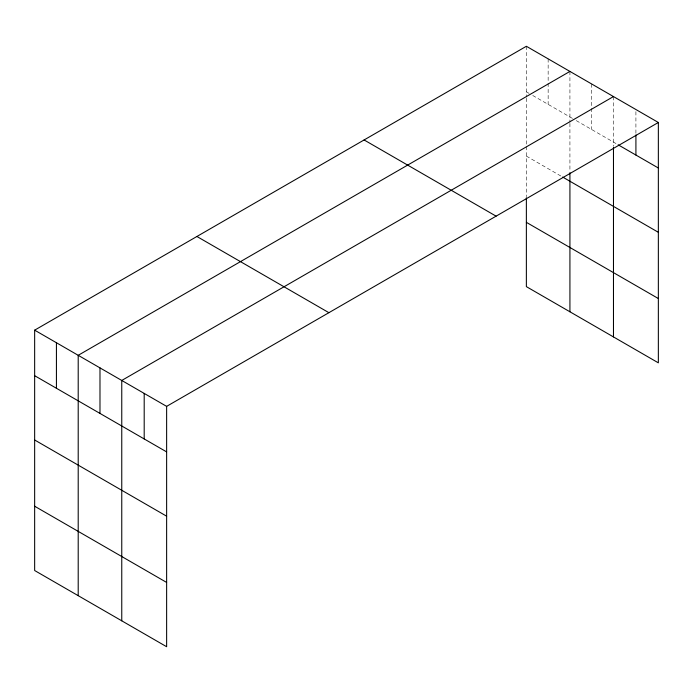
<?xml version="1.0" encoding="UTF-8"?>
<svg xmlns="http://www.w3.org/2000/svg" width="693" height="693" viewBox="0 0 693 693"><rect width="100%" height="100%" fill="white"/><g stroke="black" fill="none" stroke-linecap="round" stroke-linejoin="round"><path stroke-width="0.52" stroke-dasharray="3.46 2.6" d="M526.368 91.805L529.088 93.373M532.718 95.469L572.643 118.52M576.273 120.617L617.212 144.257M526.368 156.098L561.754 176.533M635.914 111.642L635.914 133.87M613.478 96.57L613.478 146.379M591.701 83.992L591.701 107.285M591.701 108.351L591.701 129.522M569.923 71.422L569.923 122.306M569.923 123.38L569.923 171.604M548.146 58.853L548.146 82.146M548.146 83.203L548.146 104.374M526.368 46.275L526.368 97.167M526.368 98.233L526.368 145.383M526.368 146.457L526.368 196.699"/><path stroke-width="1.04" d="M34.65 330.163L166.632 406.367L166.632 646.725L34.65 570.521L34.65 330.163L526.368 46.275L658.35 122.479L658.35 362.837L526.368 286.633L526.368 197.765M569.923 71.422L78.205 355.31L78.205 595.668M613.478 96.57L121.76 380.457L121.76 620.815M166.632 406.367L658.35 122.479M618.147 144.794L658.35 168.001M562.664 177.053L658.35 232.302M526.368 222.34L658.35 298.536M364.102 139.96L496.084 216.155M196.916 236.486L328.898 312.682M34.65 375.693L166.632 451.897M34.65 439.986L166.632 516.19M34.65 506.228L166.632 582.432M635.914 134.936L635.914 155.05M613.478 147.453L613.478 336.928M569.923 172.67L569.923 311.781M144.196 393.416L144.196 438.938M99.983 367.888L99.983 413.418M56.428 342.74L56.428 388.271"/></g></svg>
